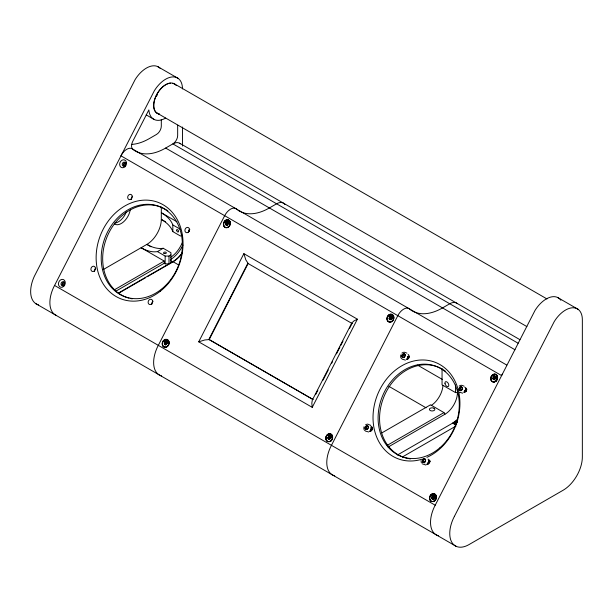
<?xml version="1.0" encoding="UTF-8"?>
<svg xmlns="http://www.w3.org/2000/svg" width="613" height="613" viewBox="0 0 613 613"><rect width="100%" height="100%" fill="white"/><g stroke="black" fill="none" stroke-linecap="round" stroke-linejoin="round"><path stroke-width="0.92" d="M328.468 435.789L327.38 435.261L328.399 434.594M492.454 375.731C494.093 377.723 493.503 373.47 492.369 375.539M366.896 429.491L366.199 429.085L366.275 427.177L367.746 426.066L368.436 426.472M371.194 428.939L371.156 428.249M403.683 357.617L402.986 357.218L403.07 355.31L404.534 354.199L405.231 354.598M407.982 357.072L407.944 356.383M421.024 460.639L421.346 462.769M424.824 462.93L423.43 462.133L423.514 460.217L424.978 459.114L425.675 459.512M460.915 390.665L460.225 390.266L460.302 388.351L461.765 387.247L462.463 387.646M389.385 315.074L388.611 315.687L389.309 316.369M431.935 494.63L431.261 495.312M429.728 462.417L429.56 461.175L428.755 460.394L429.675 462.417M332.231 437.192L331.189 437.751L331.648 436.831M393.255 318.04L393.439 317.488L392.849 317.25M497.212 377.524L496.852 378.052M167.656 342.92L168.422 342.659M228.879 223.408L229.752 223.163L228.864 223.4M392.849 317.955L392.466 317.664M435.069 497.112L435.835 497.212L435.023 497.151M497.066 377.554L496.193 377.8L497.051 377.554M165.985 340.782L165.686 340.253M166.016 341.119C167.541 339.395 164.46 339.518 166.031 341.127M227.231 220.657L227.201 221.209L227.247 220.657M329.112 434.464C329.342 437.23 330.66 432.977 329.043 434.494M433.353 494.17L432.763 494.515L433.268 495.419M433.468 495.281L433.368 494.109M494.484 375.524L494.545 374.98M494.553 374.765C493.496 374.259 495.059 376.88 494.752 374.758M429.207 462.47L428.801 460.922M332.07 437.222L331.189 437.337L331.97 437.421M229.162 221.592L229.07 221.691A1.617 1.318 -68.6 0 0 228.856 222.075L228.595 222.619L228.212 221.898M465.551 390.45L465.589 389.761M496.576 375.593L496.369 376.014A1.617 1.318 -68.6 0 0 496.147 376.397C496.109 377.953 494.929 375.233 495.917 376.627M227.354 221.446L227.63 220.534M464.317 392.052L465.52 391.04L465.619 389.584M165.089 342.184C164.069 343.295 164.805 345.533 166.391 344.406C168.521 342.744 164.062 341.211 166.062 342.56L167.004 342.46M226.304 222.603C225.278 223.714 226.013 225.959 227.599 224.825C229.737 223.17 225.278 221.638 227.277 222.986L228.373 222.864M328.614 436.594C327.595 437.705 328.33 439.95 329.917 438.816C332.054 437.161 327.587 435.621 329.587 436.977L330.691 436.854M389.83 317.013C388.811 318.124 389.539 320.369 391.132 319.235C393.262 317.58 388.803 316.047 390.803 317.396L392.059 317.258M432.387 496.507C431.36 497.618 432.096 499.856 433.69 498.729C435.82 497.066 431.36 495.534 433.36 496.882L434.303 496.783M495.825 377.171C493.618 375.508 491.795 379.286 494.469 379.83M363.946 426.863L363.861 429.039M400.741 354.996L400.649 357.172M465.213 390.113L464.999 390.787M465.635 390.642L465.596 388.979L466.248 389.592M227.185 221.523L226.864 220.465M391.048 314.852C389.86 313.71 390.833 317.565 391.132 314.875M466.416 390.971L466.347 389.309L465.543 388.527M429.077 462.654L428.862 461.037M465.865 390.787L465.65 389.171M466.355 390.979L466.309 389.309L465.512 388.512M331.549 435.491L331.38 435.682A1.617 1.318 -68.6 0 0 331.166 436.065L330.867 436.586L330.683 435.927M392.082 317.005L392.381 316.492A1.617 1.318 -68.6 0 1 392.596 316.101L392.764 315.641M435.092 495.312L434.939 495.542A2.475 2.015 -68.6 0 0 434.701 496.208C433.759 494.814 434.855 497.503 434.939 495.978A1.617 1.318 -68.6 0 1 435.153 495.588L435.376 495.258M366.789 425.69C369.892 426.257 367.409 431.092 365.241 428.709L365.317 426.801L366.789 425.69L367.746 426.066M403.576 353.824C406.68 354.391 404.197 359.218 402.028 356.843L402.105 354.935L403.576 353.824L404.534 354.199M424.02 458.739C427.123 459.306 424.64 464.133 422.472 461.758L422.556 459.842L424.02 458.739L424.978 459.114M460.807 386.872C463.911 387.439 461.428 392.266 459.267 389.891L459.344 387.975L460.807 386.872L461.765 387.247M312.239 407.361L311.81 403.17L312.301 400.151L351.778 323.02L353.9 320.959L357.379 319.181L243.874 253.652L198.735 341.824L312.239 407.361L357.379 319.181M407.929 357.571L408.043 356.536M371.233 429.498L371.164 428.089M408.02 357.632L408.174 356.352M465.39 390.259L465.006 390.925M407.959 357.64L408.128 356.36M465.888 390.941L465.627 388.673L466.11 390.596L464.485 392.236L465.911 391.017L465.596 389.056M164.69 341.64L164.805 340.131M167.579 341.885L167.64 341.656A1.617 1.318 -68.6 0 1 167.855 341.265L168.023 340.813L167.64 341.219M168.437 343.265C169.38 341.249 165.931 343.809 168.529 343.211M434.809 497.197L435.743 496.737L435.897 497.434M496.024 377.623L496.806 377.141M225.178 221.109L225.99 222.082L226.09 220.749M182.475 88.916A23.807 13.747 -60 0 0 172.491 76.924A23.807 13.747 -60 0 0 154.376 90.693L53.561 287.436A27.21 15.708 -60 0 0 56.25 315.45M560.857 300.255A23.807 13.747 -60 0 0 535.011 310.446L434.203 507.196A27.21 15.708 -60 0 0 438.456 535.77M165.809 344.79L165.38 343.893L166.062 342.56M227.025 225.209L226.595 224.312L227.277 222.986M315.703 394.481L317.863 390.251M323.059 380.106L328.254 369.961M331.717 363.195L332.583 361.501M336.476 353.893L339.939 347.134M340.805 345.441L342.966 341.211M349.464 328.53L352.054 323.457L351.686 323.312M329.342 439.199L328.905 438.303L329.587 436.977M390.55 319.626L390.121 318.729L390.803 317.396M433.184 499.258L432.678 498.216L433.36 496.882M494.392 379.685L493.886 378.635L494.568 377.309L495.672 377.187M408.036 358.053L408.273 356.383M465.436 390.787L464.248 391.761L465.451 390.941M428.648 462.654L427.453 463.627M228.871 221.645L229.224 221.492M496.3 375.738L496.155 375.961A2.475 2.015 -68.6 0 0 495.902 376.62M331.541 435.483L331.173 435.628A2.475 2.015 -68.6 0 0 330.92 436.287L330.668 435.92M392.374 317.48L392.274 318.017M167.656 341.219A2.475 2.015 -68.6 0 0 167.403 341.885L167.004 341.663M371.034 429.889L370.459 430.487M229.331 223.791C231.346 222.396 227.262 223.163 229.339 223.799M164.713 340.154L163.916 340.713M164.016 340.698L164.705 341.648M457.689 419.3L453.061 422.886L397.37 455.045M428.012 463.068L427.491 463.428A1.992 1.617 -68.6 0 0 427.813 463.037M407.561 358.352L407.247 358.62L407.821 358.314M227.63 220.488L226.848 220.458M229.208 221.232L228.856 221.638A2.475 2.015 -68.6 0 0 228.603 222.304L228.197 221.898M392.833 315.726L392.381 316.047A2.475 2.015 -68.6 0 0 392.128 316.714L391.883 316.346M401.913 353.111L402.48 352.682M459.152 386.152L459.719 385.723M225.438 221.301L226.105 220.749M225.906 221.209L225.959 221.799L225.891 221.209M393.27 318.04L392.259 318.009M167.479 342.169L166.989 341.663M407.43 358.873L408.457 357.594L408.503 356.314M370.643 430.74L371.67 429.46L371.716 428.18M388.075 447.084L445.268 414.059A17.67 10.206 -60 0 0 457.436 392.596L457.444 389.73M165.64 118.071A23.807 13.747 -60 0 1 149.174 112.179L148.836 109.919L132.768 141.304A7.486 4.322 -60 0 0 132.707 149.112L133.833 150.07A60.534 34.949 -60 0 0 165.64 148.055L172.858 143.894A13.601 7.854 -60 0 1 180.483 143.833M103.191 269.62L146.882 244.395A20.405 11.785 -60 0 0 161.311 219.4L161.311 207.01M182.015 235.177L180.513 236.043L172.828 231.607A42.588 24.589 0 0 0 161.311 219.4L165.433 221.783M115.558 291.359L164.2 263.276L164.2 261.054L141.113 247.729A42.588 24.589 60 0 0 157.441 251.598L163.211 248.265L170.927 252.725L170.927 262.724M157.441 251.598L165.158 256.058L169.004 256.058L170.927 254.947M114.731 289.612L164.2 261.054M118.416 293.045L172.858 261.613A23.125 13.356 -60 0 0 182.467 252.456M118.409 293.374L145.633 277.658M147.281 276.708L172.858 261.943A23.532 13.586 -60 0 0 173.287 261.69M381.891 432.878L430.51 404.81L443.973 412.587L444.938 414.25M387.125 445.413L443.973 412.587M402.381 456.991L455.995 426.035M370.819 430.97L371.953 429.836L372.03 428.15L371.677 430.219L370.39 431.039M407.538 359.095L408.741 357.969L408.817 356.283L408.679 357.969L407.254 359.187M365.693 424.548L367.677 424.112L370.666 425.307M392.458 317.388L392.856 317.258M389.692 316.216L389.385 315.22M431.996 494.469L431.92 495.909M167.755 342.79L168.537 342.744M198.735 341.824L204.819 339.962L209.217 339.571L248.165 263.475L245.821 259.858L243.874 253.652M407.254 358.712L408.22 357.892L408.381 356.536M427.705 463.627C429.361 463.612 428.487 460.355 429.292 461.191L428.977 463.259L427.698 464.102L429.261 462.463L428.801 460.539L430.073 461.16M427.529 463.918L428.901 462.509L428.763 460.846M403.101 352.383L404.465 352.245L406.909 353.126M460.332 385.431L461.704 385.286L464.148 386.175M496.867 378.052L496.001 377.754M435.651 497.633L434.793 497.419M392.833 317.948L393.224 317.519L392.634 317.557M371.149 427.598L371.562 427.537M370.98 427.43L372.076 427.583M406.657 359.034L408.22 358L408.457 356.322M463.888 392.075L465.688 390.642L465.551 388.979M369.861 430.901L371.432 429.866L371.67 428.188M427.1 463.941L428.426 463.267L428.824 461.451M392.121 317.028L391.899 316.346M164.2 263.276L165.158 263.835L169.004 263.835L169.004 256.058M442.05 368.589L442.05 384.818L455.52 392.596L457.444 392.596M493.496 379.455C495.051 379.891 496.04 377.815 494.86 376.788M405.423 360.107L402.289 359.21L400.894 357.854M462.662 393.155L459.528 392.251M368.635 431.981L365.501 431.077L364.107 429.721M425.866 465.022L422.15 463.78M428.793 460.585L430.119 461.168M331.809 436.808L332.223 437.061M371.363 427.391L372.037 427.575M428.748 460.892L429.567 461.237M227.561 222.473L228.534 222.848M225.622 223.937L226.595 224.312M389.148 318.346L390.121 318.729M493.595 376.926L494.568 377.309M492.921 378.259L493.886 378.635M402.105 354.935L403.07 355.31M402.028 356.843L402.986 357.218M459.344 387.975L460.302 388.351M459.267 389.891L460.225 390.266M164.33 343.502A1.555 1.264 -68.6 0 0 166.23 344.606A1.555 1.264 -68.6 0 0 166.345 341.985A1.555 1.264 -68.6 0 0 164.33 343.502L165.38 343.893M365.317 426.801L366.275 427.177M365.241 428.709L366.199 429.085M422.556 459.842L423.514 460.217M422.472 461.758L423.43 462.133M327.932 437.927L328.905 438.303M431.705 497.833L432.678 498.216M433.529 498.928A1.555 1.264 -68.6 0 0 433.636 496.308A1.555 1.264 -68.6 0 0 431.621 497.825A1.555 1.264 -68.6 0 0 433.529 498.928L434.51 499.273M465.757 388.619L466.807 389.661M428.97 460.486L429.843 461.168M465.727 388.604L466.761 389.661M428.939 460.47L429.805 461.16M429.33 461.328L428.901 460.884L429.667 461.191M157.664 66.579L178.153 78.403M557.539 297.443L578.028 309.266M174.636 83.981L546.98 298.952M157.028 113.06L526.881 326.591M146.201 114.861L154.376 119.589M179.655 143.22L519.947 339.686M518.085 343.211L172.858 143.894A6.804 3.931 -60 0 0 177.663 135.557L177.663 125.205M165.64 148.055L514.989 349.755M506.759 365.072L132.707 149.112A10.796 6.237 -60 0 0 120.922 155.802L501.564 375.562A10.796 6.237 -60 0 1 502.338 374.183M176.981 221.783L161.311 212.742A42.588 24.589 0 0 1 172.828 224.94L180.513 229.377M352.176 323.564L247.798 263.337L208.849 339.426L313.105 399.553L209.079 339.495M417.545 365.118L442.394 379.462M455.612 421.1L457.007 421.913M455.191 421.43L457.283 422.641M454.769 421.744L456.164 422.549M151.005 246.778L146.882 244.395A42.588 24.589 60 0 0 163.211 248.265M454.34 422.05L456.44 423.261M453.919 422.342L456.708 423.951M453.49 422.618L456.279 424.234M453.061 422.886L455.85 424.495M172.858 261.613L178.621 264.939M388.765 386.267L426.043 407.791M452.632 423.139L455.428 424.755M170.452 260.556L172.858 261.943M54.557 285.451L435.192 505.212M35.592 303.519L456.133 546.313M465.688 389.017L466.118 389.454M237.576 209.968L236.457 209.01A10.796 6.237 -60 0 0 231.699 208.596L230.588 209.133A10.796 6.237 -60 0 0 224.664 215.699L157.311 347.333A27.21 15.708 -60 0 0 161.564 375.907M225.163 221.408L225.768 221.952M431.245 495.312L431.927 495.917M428.839 460.539L429.261 461.198M390.711 315.933L390.274 315.182M371.47 428.096C371.777 430.165 370.091 432.579 371.478 428.257M328.384 434.586L328.484 435.797M455.52 384.956L455.52 392.596M189.494 229.293L189.494 231.208M189.21 229.461L189.21 231.377M182.475 127.014L182.475 146.063M172.828 224.94L172.828 231.607M165.158 256.058L165.158 263.835M161.311 119.527L161.311 126.117A6.804 3.931 -60 0 1 156.499 134.454L149.288 138.615A60.534 34.949 -60 0 1 131.879 144.392M334.713 475.872A27.21 15.708 -60 0 1 330.453 447.298L397.814 315.664A10.796 6.237 -60 0 1 403.729 309.098L404.848 308.561A10.796 6.237 -60 0 1 409.599 308.975L410.725 309.933A60.534 34.949 -60 0 0 442.532 307.918L449.75 303.757A13.601 7.854 -60 0 1 455.605 302.669L456.547 303.083A13.601 7.854 -60 0 1 457.375 303.696M422.403 459.076A51.691 42.044 -68.6 0 1 375.685 399.883A51.691 42.044 -68.6 0 1 448.846 371.853A51.691 42.044 -68.6 0 1 426.87 457.367M442.977 385.416A17.685 10.214 -60 0 1 431.161 405.522M464.784 387.278A2.72 2.214 -68.6 0 1 466.34 390.006A2.72 2.214 -68.6 0 1 463.98 392.55M408.089 354.444A2.72 2.214 -68.6 0 1 409.032 357.302A2.72 2.214 -68.6 0 1 406.748 359.502M427.997 459.145A2.72 2.214 -68.6 0 1 429.475 462.217A2.72 2.214 -68.6 0 1 426.602 464.393M370.765 426.104A2.72 2.214 -68.6 0 1 372.244 429.169A2.72 2.214 -68.6 0 1 369.371 431.345M407.239 458.332A48.297 39.278 -68.6 0 1 383.784 397.094A48.297 39.278 -68.6 0 1 442.954 369.555M443.651 369.999A48.297 39.278 -68.6 0 1 445.689 371.44M410.503 458.892A48.297 39.278 -68.6 0 1 408.863 458.654M241.583 212.159A60.534 34.949 -60 0 0 269.383 207.953L276.601 203.792A13.601 7.854 -60 0 1 282.455 202.704L283.405 203.118A13.601 7.854 -60 0 1 284.93 204.535M240.748 211.791A60.534 34.949 -60 0 1 238.334 210.474M94.624 271.23A2.72 2.214 -68.6 0 1 95.812 268.134M151.855 304.27A2.72 2.214 -68.6 0 1 153.043 301.182M131.412 199.363A2.72 2.214 -68.6 0 1 132.6 196.267M188.597 231.729A2.72 2.214 -68.6 0 1 189.838 229.316M164.361 208.711A48.297 39.278 -68.6 0 1 167.87 210.895M132.278 298.837A48.297 39.278 -68.6 0 1 130.653 298.539M129.052 298.148A48.297 39.278 -68.6 0 1 106.57 238.059A48.297 39.278 -68.6 0 1 163.633 208.328M182.283 253.123A23.532 13.586 -60 0 1 179.624 256.372M179.226 256.801A23.532 13.586 -60 0 1 178.406 257.636M178 258.035A23.532 13.586 -60 0 1 175.456 260.203M175.027 260.525A23.532 13.586 -60 0 1 173.724 261.414M124.293 166.437A2.038 1.663 -68.6 0 1 123.573 163.809A2.038 1.663 -68.6 0 1 125.994 162.736M62.924 285.934A2.038 1.663 -68.6 0 1 62.633 282.93L62.909 282.624A2.038 1.663 -68.6 0 1 64.626 282.233M182.268 242.664A20.405 11.785 -60 0 1 170.721 257.268M182.942 245.07A23.125 13.356 -60 0 1 170.828 259.422M63.967 285.566A1.364 1.103 -68.6 0 1 62.932 284.018A1.364 1.103 -68.6 0 1 64.641 283.037M125.305 165.748A1.364 1.103 -68.6 0 1 124.746 165.625L124.217 164.545A1.364 1.103 -68.6 0 1 125.979 163.211M160.024 68.235A23.807 13.747 -60 0 0 135.136 79.583L34.328 276.325A27.21 15.708 -60 0 0 38.581 304.899M157.334 94.862A17.003 9.816 -60 0 1 156.353 96.341M159.625 114.125A17.003 9.816 -60 0 1 154.928 98.517A17.003 9.816 -60 0 1 170.529 83.123M172.705 83.322A17.003 9.816 -60 0 1 174.575 84.18M158.92 113.872A17.003 9.816 -60 0 1 157.648 93.076A17.003 9.816 -60 0 1 176.146 85.429M126.309 211.991A12.927 7.463 -60 0 1 114.677 223.071M130.217 209.983A12.927 7.463 -60 0 1 123.642 221.776A12.927 7.463 -60 0 1 114.485 223.929M164.836 343.357A2.038 1.663 -68.6 0 1 164.958 342.951M226.044 223.776A2.038 1.663 -68.6 0 1 226.174 223.37M465.091 390.289A1.992 1.617 -68.6 0 1 464.892 390.757M228.871 222.082A1.617 1.318 -68.6 0 1 229.086 221.691M496.162 376.405A1.617 1.318 -68.6 0 1 496.377 376.014M434.686 496.201A2.475 2.015 -68.6 0 1 434.939 495.542M329.549 434.64L329.51 435.199L329.564 434.648M390.765 315.067L390.726 315.618L390.78 315.074M433.314 494.553L433.284 495.105L433.33 494.561M454.432 516.315L453.436 518.299A27.21 15.708 -60 0 0 451.858 542.359A27.21 15.708 -60 0 0 469.006 544.589L563.109 490.254A27.21 15.708 -60 0 0 582.35 456.93L582.35 319.779A23.807 13.747 -60 0 0 572.366 307.787A23.807 13.747 -60 0 0 554.252 321.557L454.432 516.315M428.464 462.547L428.265 462.93L428.403 462.547M164.69 340.79L164.744 341.38L164.675 340.782M389.431 315.626L389.485 316.208L389.416 315.618M328.216 435.199L328.269 435.789L328.208 435.199M493.204 375.531L493.25 376.121L493.189 375.531M431.989 495.112L432.042 495.702L431.973 495.105M371.524 427.353L371.486 427.338M433.943 408.212L433.72 408.112A2.72 1.571 0 0 0 429.437 409.185A2.72 1.571 0 0 0 433.085 410.863A2.72 1.571 0 0 0 433.943 408.212M434.763 500.545A4.084 3.318 -68.6 0 0 434.425 493.771A4.084 3.318 -68.6 0 0 429.46 498.331A4.084 3.318 -68.6 0 0 434.763 500.545M495.978 380.964A4.084 3.318 -68.6 0 0 495.641 374.191A4.084 3.318 -68.6 0 0 490.668 378.757A4.084 3.318 -68.6 0 0 495.978 380.964M440.103 447.567A48.297 39.278 -68.6 0 0 437.843 367.041A48.297 39.278 -68.6 0 0 378.114 419.453A48.297 39.278 -68.6 0 0 440.103 447.567M444.992 383.508A2.72 1.571 60 0 0 448.157 386.527A2.72 1.571 60 0 0 447.467 382.359A2.72 1.571 60 0 0 444.992 383.508M63.691 285.191A2.038 1.663 -68.6 0 0 63.522 281.804A2.038 1.663 -68.6 0 0 61.032 284.08A2.038 1.663 -68.6 0 0 63.691 285.191M63.744 286.34A4.084 3.318 -68.6 0 0 63.407 279.566A4.084 3.318 -68.6 0 0 58.442 284.125A4.084 3.318 -68.6 0 0 63.744 286.34M124.899 165.61A2.038 1.663 -68.6 0 0 124.73 162.223A2.038 1.663 -68.6 0 0 122.248 164.506A2.038 1.663 -68.6 0 0 124.899 165.61M124.96 166.759A4.084 3.318 -68.6 0 0 124.623 159.985A4.084 3.318 -68.6 0 0 119.65 164.545A4.084 3.318 -68.6 0 0 124.96 166.759M160.445 291.114A51.691 42.044 -68.6 0 0 162.161 204.213A51.691 42.044 -68.6 0 0 96.141 256.548A51.691 42.044 -68.6 0 0 160.445 291.114M161.288 289.313A48.297 39.278 -68.6 0 0 162.889 208.136A48.297 39.278 -68.6 0 0 101.214 257.023A48.297 39.278 -68.6 0 0 161.288 289.313M131.013 199.164A2.72 2.214 -68.6 0 0 131.197 194.582A2.72 2.214 -68.6 0 0 127.68 197.24A2.72 2.214 -68.6 0 0 131.013 199.164M188.245 232.212A2.72 2.214 -68.6 0 0 188.436 227.622A2.72 2.214 -68.6 0 0 184.911 230.289A2.72 2.214 -68.6 0 0 188.245 232.212M94.218 271.03A2.72 2.214 -68.6 0 0 94.41 266.448A2.72 2.214 -68.6 0 0 90.893 269.107A2.72 2.214 -68.6 0 0 94.218 271.03M151.457 304.079A2.72 2.214 -68.6 0 0 151.649 299.489A2.72 2.214 -68.6 0 0 148.124 302.155A2.72 2.214 -68.6 0 0 151.457 304.079M164.008 253.391A1.364 0.782 0 0 0 166.284 253.039A1.364 0.782 0 0 0 164.613 252.081A1.364 0.782 0 0 0 164.008 253.391M176.667 230.197A1.364 0.789 60 0 0 178.084 232.028A1.364 0.789 60 0 0 178.138 230.143A1.364 0.789 60 0 0 176.667 230.197M167.487 346.238A4.084 3.318 -68.6 0 0 167.15 339.464A4.084 3.318 -68.6 0 0 162.184 344.023A4.084 3.318 -68.6 0 0 167.487 346.238M167.173 346.552A3.992 3.249 -68.6 0 0 167.449 339.817A3.992 3.249 -68.6 0 0 162.276 343.724A3.992 3.249 -68.6 0 0 167.173 346.552M228.703 226.657A4.084 3.318 -68.6 0 0 228.365 219.883A4.084 3.318 -68.6 0 0 223.4 224.442A4.084 3.318 -68.6 0 0 228.703 226.657M228.388 226.971A3.992 3.249 -68.6 0 0 228.664 220.236A3.992 3.249 -68.6 0 0 223.492 224.151A3.992 3.249 -68.6 0 0 228.388 226.971M331.02 440.647A4.084 3.318 -68.6 0 0 330.683 433.874A4.084 3.318 -68.6 0 0 325.71 438.433A4.084 3.318 -68.6 0 0 331.02 440.647M330.698 440.962A3.992 3.249 -68.6 0 0 330.974 434.226A3.992 3.249 -68.6 0 0 325.809 438.142A3.992 3.249 -68.6 0 0 330.698 440.962M392.228 321.074A4.084 3.318 -68.6 0 0 391.891 314.3A4.084 3.318 -68.6 0 0 386.926 318.86A4.084 3.318 -68.6 0 0 392.228 321.074M391.914 321.388A3.992 3.249 -68.6 0 0 392.19 314.653A3.992 3.249 -68.6 0 0 387.018 318.561A3.992 3.249 -68.6 0 0 391.914 321.388M367.463 429.169A1.962 1.594 -68.6 0 0 367.601 425.859A1.962 1.594 -68.6 0 0 365.057 427.782A1.962 1.594 -68.6 0 0 367.463 429.169M424.702 462.21A1.962 1.594 -68.6 0 0 424.832 458.907A1.962 1.594 -68.6 0 0 422.296 460.823A1.962 1.594 -68.6 0 0 424.702 462.21M461.489 390.343A1.962 1.594 -68.6 0 0 461.627 387.033A1.962 1.594 -68.6 0 0 459.083 388.956A1.962 1.594 -68.6 0 0 461.489 390.343M404.251 357.302A1.962 1.594 -68.6 0 0 404.388 353.992A1.962 1.594 -68.6 0 0 401.852 355.915A1.962 1.594 -68.6 0 0 404.251 357.302M228.542 227.032A3.992 3.249 -68.6 0 0 228.818 220.297A3.992 3.249 -68.6 0 0 223.645 224.212A3.992 3.249 -68.6 0 0 228.542 227.032M227.446 225.032A1.555 1.264 -68.6 0 0 227.553 222.404A1.555 1.264 -68.6 0 0 225.538 223.929A1.555 1.264 -68.6 0 0 227.446 225.032M495.84 381.355A3.992 3.249 -68.6 0 0 496.116 374.62A3.992 3.249 -68.6 0 0 490.944 378.535A3.992 3.249 -68.6 0 0 495.84 381.355M494.745 379.347A1.555 1.264 -68.6 0 0 494.852 376.727A1.555 1.264 -68.6 0 0 492.837 378.252A1.555 1.264 -68.6 0 0 494.745 379.347M495.679 381.294A3.992 3.249 -68.6 0 0 495.963 374.558A3.992 3.249 -68.6 0 0 490.791 378.474A3.992 3.249 -68.6 0 0 495.679 381.294M392.067 321.45A3.992 3.249 -68.6 0 0 392.351 314.714A3.992 3.249 -68.6 0 0 387.178 318.622A3.992 3.249 -68.6 0 0 392.067 321.45M390.971 319.442A1.555 1.264 -68.6 0 0 391.079 316.814A1.555 1.264 -68.6 0 0 389.071 318.339A1.555 1.264 -68.6 0 0 390.971 319.442M167.326 346.613A3.992 3.249 -68.6 0 0 167.61 339.878A3.992 3.249 -68.6 0 0 162.437 343.786A3.992 3.249 -68.6 0 0 167.326 346.613M434.625 500.936A3.992 3.249 -68.6 0 0 434.901 494.201A3.992 3.249 -68.6 0 0 429.728 498.108A3.992 3.249 -68.6 0 0 434.625 500.936M434.471 500.875A3.992 3.249 -68.6 0 0 434.747 494.139A3.992 3.249 -68.6 0 0 429.575 498.047A3.992 3.249 -68.6 0 0 434.471 500.875M330.859 441.023A3.992 3.249 -68.6 0 0 331.135 434.288A3.992 3.249 -68.6 0 0 325.963 438.203A3.992 3.249 -68.6 0 0 330.859 441.023M329.763 439.015A1.555 1.264 -68.6 0 0 329.871 436.395A1.555 1.264 -68.6 0 0 327.855 437.92A1.555 1.264 -68.6 0 0 329.763 439.015"/></g></svg>
